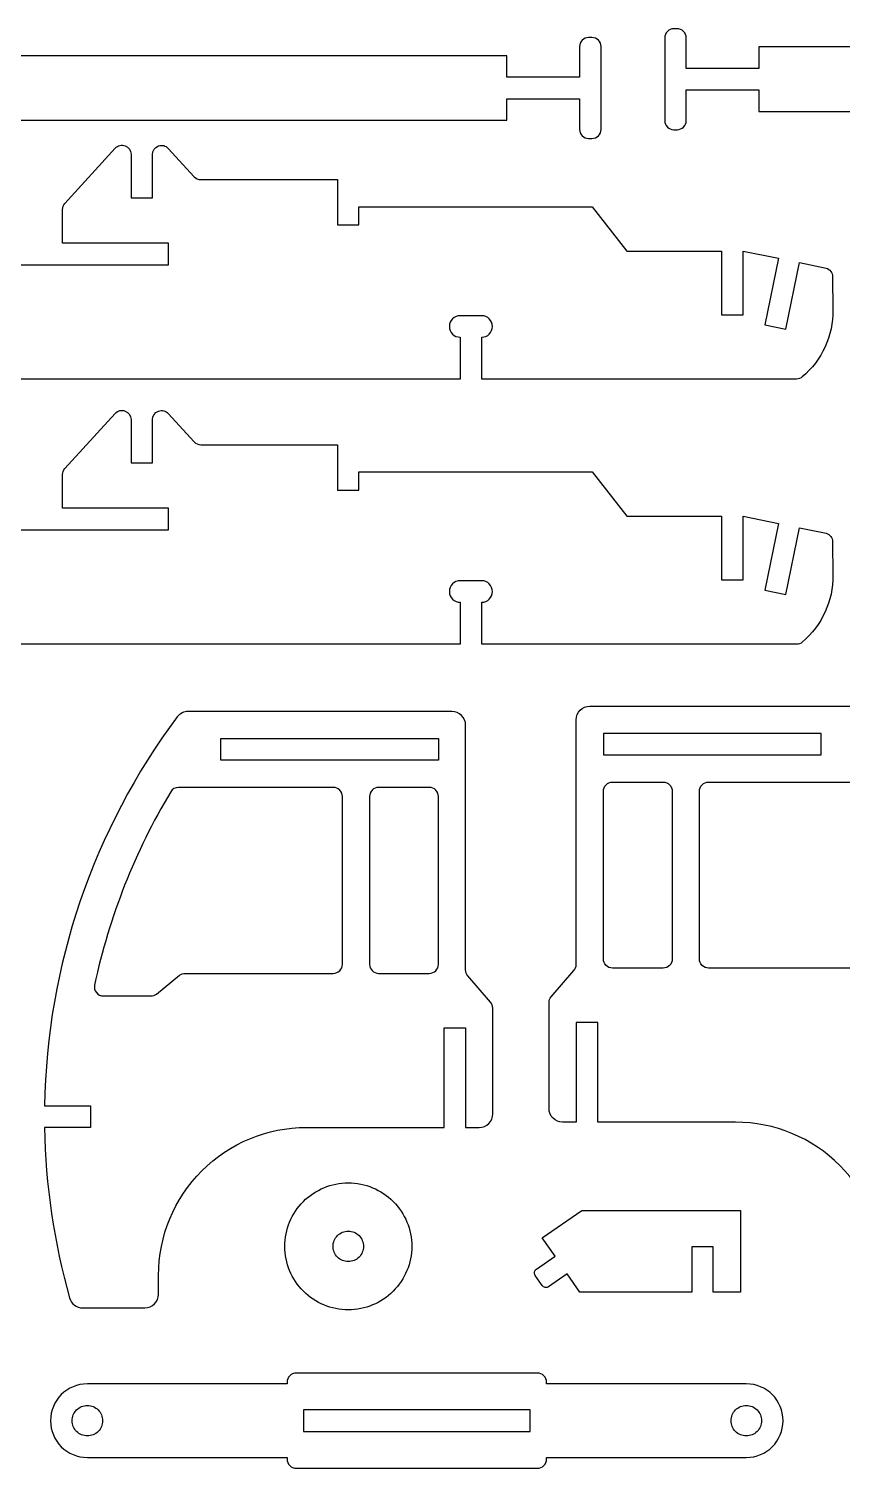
# Model space of a CAD drawing. Extents: x 4 to 443, y -91 to 343.
# Drawn here: x 115.9 to 235.8, y 131.3 to 343.5 of the extents above; entities that cross this region are included whole.
import ezdxf

# ---------------------------------------------------------------- set-up
doc = ezdxf.new("R2010")
doc.units = 0
doc.header["$MEASUREMENT"] = 0
doc.layers.add('EXTERNAL_CUT', color=1, linetype='CONTINUOUS')
doc.layers.add('INTERNAL_CUT', color=5, linetype='CONTINUOUS')

msp = doc.modelspace()

# ---------------------------------------------------------------- linework, layer by layer
at = {"layer": 'EXTERNAL_CUT'}
for points in [[(113.83, 330), (186.42, 330), (186.42, 333.18), (197.11, 333.18), (197.11, 328.67, 0.414214), (198.45, 327.33), (198.95, 327.33, 0.414214), (200.29, 328.67), (200.29, 334.76), (200.29, 340.86, 0.414214), (198.95, 342.2), (198.45, 342.2, 0.414214), (197.11, 340.86), (197.11, 336.35), (186.42, 336.35), (186.42, 339.53), (113.83, 339.53)], [(296.13, 340.82), (223.54, 340.82), (223.54, 337.64), (212.84, 337.64), (212.84, 342.16, 0.414214), (211.51, 343.49), (211.01, 343.49, 0.414214), (209.67, 342.16), (209.67, 336.06), (209.67, 329.96, 0.414214), (211.01, 328.62), (211.51, 328.62, 0.414214), (212.84, 329.96), (212.84, 334.47), (223.54, 334.47), (223.54, 331.29), (296.13, 331.29)], [(20.71, 308.72), (136.51, 308.72), (136.51, 311.9), (120.89, 311.9), (120.89, 316.85, -0.18705), (121.24, 317.75), (128.66, 325.89, -0.684849), (130.99, 324.99), (130.99, 318.58), (134.16, 318.58), (134.16, 324.97, -0.685368), (136.49, 325.87), (140.29, 321.69, 0.211198), (141.28, 321.26), (161.41, 321.26), (161.41, 314.57), (164.59, 314.57), (164.59, 317.25), (198.98, 317.25), (204.08, 310.73), (218.06, 310.73), (218.06, 301.34), (221.24, 301.34), (221.24, 310.73), (226.44, 309.66), (224.43, 299.84), (227.53, 299.2), (229.55, 309.02), (233.48, 308.21, -0.327864), (234.43, 306.95), (234.48, 302.04, -0.221736), (229.96, 292.17, -0.178233), (229.1, 291.85), (182.69, 291.85), (182.69, 298.03, 1), (182.69, 301.2), (179.51, 301.2, 0.414214), (177.92, 299.62, 0.414214), (179.51, 298.03), (179.51, 291.85), (53.21, 291.85)], [(20.71, 269.64), (136.51, 269.64), (136.51, 272.82), (120.89, 272.82), (120.89, 277.77, -0.18705), (121.24, 278.67), (128.66, 286.8, -0.684849), (130.99, 285.9), (130.99, 279.5), (134.16, 279.5), (134.16, 285.89, -0.685368), (136.49, 286.79), (140.29, 282.61, 0.211198), (141.28, 282.17), (161.41, 282.17), (161.41, 275.49), (164.59, 275.49), (164.59, 278.16), (198.98, 278.16), (204.08, 271.65), (218.06, 271.65), (218.06, 262.26), (221.24, 262.26), (221.24, 271.65), (226.44, 270.58), (224.43, 260.76), (227.53, 260.12), (229.55, 269.94), (233.48, 269.13, -0.327864), (234.43, 267.87), (234.48, 262.96, -0.221736), (229.96, 253.08, -0.178233), (229.1, 252.76), (182.69, 252.76), (182.69, 258.95, 1), (182.69, 262.12), (179.51, 262.12, 0.414214), (177.92, 260.53, 0.414214), (179.51, 258.95), (179.51, 252.76), (53.21, 252.76)], [(241.89, 160.51, 0.414214), (220.1, 182.31), (209.95, 182.31), (199.8, 182.31), (199.8, 197.01), (196.63, 197.01), (196.63, 182.31), (194.62, 182.31, -0.414214), (192.62, 184.31), (192.62, 199.91, -0.180526), (192.94, 200.79), (196.3, 204.66, 0.180526), (196.63, 205.53), (196.63, 241.63, -0.414214), (198.63, 243.63), (237.52, 243.63, -0.236504)]]:
    msp.add_lwpolyline(points, format="xyb", dxfattribs=at)
for points in [[(166.99, 181.53), (177.14, 181.53), (177.14, 196.23), (180.32, 196.23), (180.32, 181.53), (182.32, 181.53, 0.414214), (184.33, 183.53), (184.33, 199.13, 0.180526), (184, 200.01), (180.64, 203.88, -0.180526), (180.32, 204.75), (180.32, 240.85, 0.414214), (178.31, 242.86), (139.42, 242.86, 0.236504), (137.81, 242.05, 0.157738), (118.24, 184.7), (125, 184.7), (125, 181.53), (118.24, 181.53, 0.0648), (121.93, 156.39, 0.335766), (123.86, 154.93), (133.04, 154.93, 0.414214), (135.05, 156.93), (135.05, 159.73, -0.414214), (156.85, 181.53)], [(172.38, 164, -0.414214), (163.02, 154.65, -0.414214), (153.66, 164, -0.414214), (163.02, 173.36, -0.414214)], [(220.83, 157.25), (216.82, 157.25), (216.82, 163.94), (213.65, 163.94), (213.65, 157.25), (197.18, 157.25), (195.31, 159.95), (192.56, 158.05, -0.414214), (191.63, 158.22), (190.58, 159.73, -0.414214), (190.75, 160.66), (193.5, 162.57), (191.63, 165.27), (197.44, 169.29), (220.83, 169.29)], [(124.55, 132.88), (153.99, 132.88), (153.99, 132.63, 0.414214), (155.33, 131.3), (190.92, 131.3, 0.414214), (192.26, 132.63), (192.26, 132.88), (221.7, 132.88, 1), (221.7, 143.73), (192.26, 143.73), (192.26, 143.98, 0.414214), (190.92, 145.31), (155.33, 145.31, 0.414214), (153.99, 143.98), (153.99, 143.73), (124.55, 143.73, 1)]]:
    msp.add_lwpolyline(points, format="xyb", close=True, dxfattribs=at)
at = {"layer": 'INTERNAL_CUT'}
for points in [[(176.31, 237.26), (176.31, 235.67), (144.22, 235.67), (144.22, 238.85), (176.31, 238.85)], [(200.64, 238.04), (200.64, 236.45), (232.72, 236.45), (232.72, 239.62), (200.64, 239.62)], [(156.42, 136.72), (189.84, 136.72), (189.84, 139.89), (156.42, 139.89)]]:
    msp.add_lwpolyline(points, close=True, dxfattribs=at)
for points in [[(126.92, 200.91), (133.89, 200.91, 0.171606), (134.73, 201.2), (138.14, 203.96, -0.171606), (138.98, 204.25), (160.81, 204.25, 0.414214), (162.15, 205.59), (162.15, 230.32, 0.414214), (160.81, 231.66), (137.98, 231.66, 0.263458), (136.84, 231.01, 0.0828), (125.62, 202.52, 0.477127)], [(167.49, 204.25), (174.97, 204.25, 0.414214), (176.31, 205.59), (176.31, 230.32, 0.414214), (174.97, 231.66), (167.49, 231.66, 0.414214), (166.16, 230.32), (166.16, 205.59, 0.414214)], [(209.45, 205.03), (201.97, 205.03, -0.414214), (200.64, 206.37), (200.64, 231.1, -0.414214), (201.97, 232.44), (209.45, 232.44, -0.414214), (210.79, 231.1), (210.79, 206.37, -0.414214)], [(250.02, 201.68), (243.05, 201.68, -0.171606), (242.21, 201.98), (238.8, 204.74, 0.171606), (237.96, 205.03), (216.13, 205.03, -0.414214), (214.8, 206.37), (214.8, 231.1, -0.414214), (216.13, 232.44), (238.96, 232.44, -0.263458), (240.11, 231.79, -0.0828), (251.33, 203.3, -0.477127)], [(165.26, 164, -0.414214), (163.02, 161.76, -0.414214), (160.77, 164, -0.414214), (163.02, 166.25, -0.414214)], [(126.8, 138.3, -0.414214), (124.55, 136.06, -0.414214), (122.31, 138.3, -0.414214), (124.55, 140.55, -0.414214)], [(223.95, 138.3, -0.414214), (221.7, 136.06, -0.414214), (219.46, 138.3, -0.414214), (221.7, 140.55, -0.414214)]]:
    msp.add_lwpolyline(points, format="xyb", close=True, dxfattribs=at)

doc.saveas('drawing.dxf')
